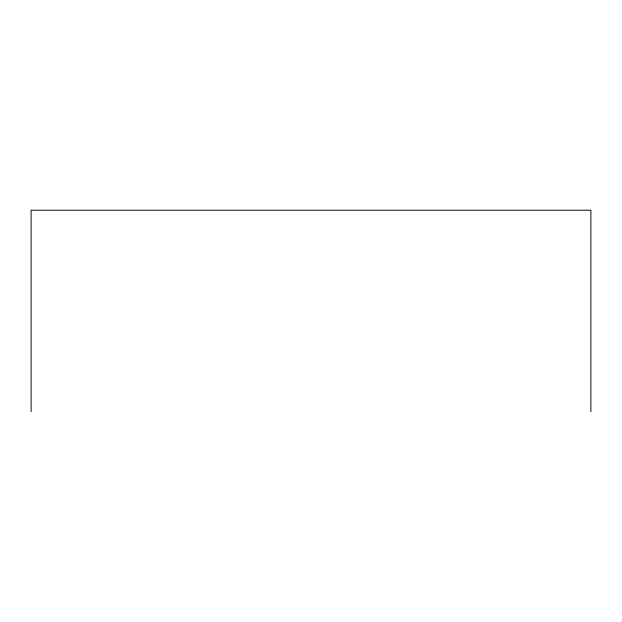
<?xml version="1.0" encoding="UTF-8"?>
<svg xmlns="http://www.w3.org/2000/svg" width="622" height="622" viewBox="0 0 622 622"><rect width="100%" height="100%" fill="white"/><g stroke="black" fill="none" stroke-linecap="round" stroke-linejoin="round"><path stroke-width="0.93" d="M590.9 411.772L590.9 210.228L31.1 210.228L31.1 411.772"/></g></svg>
